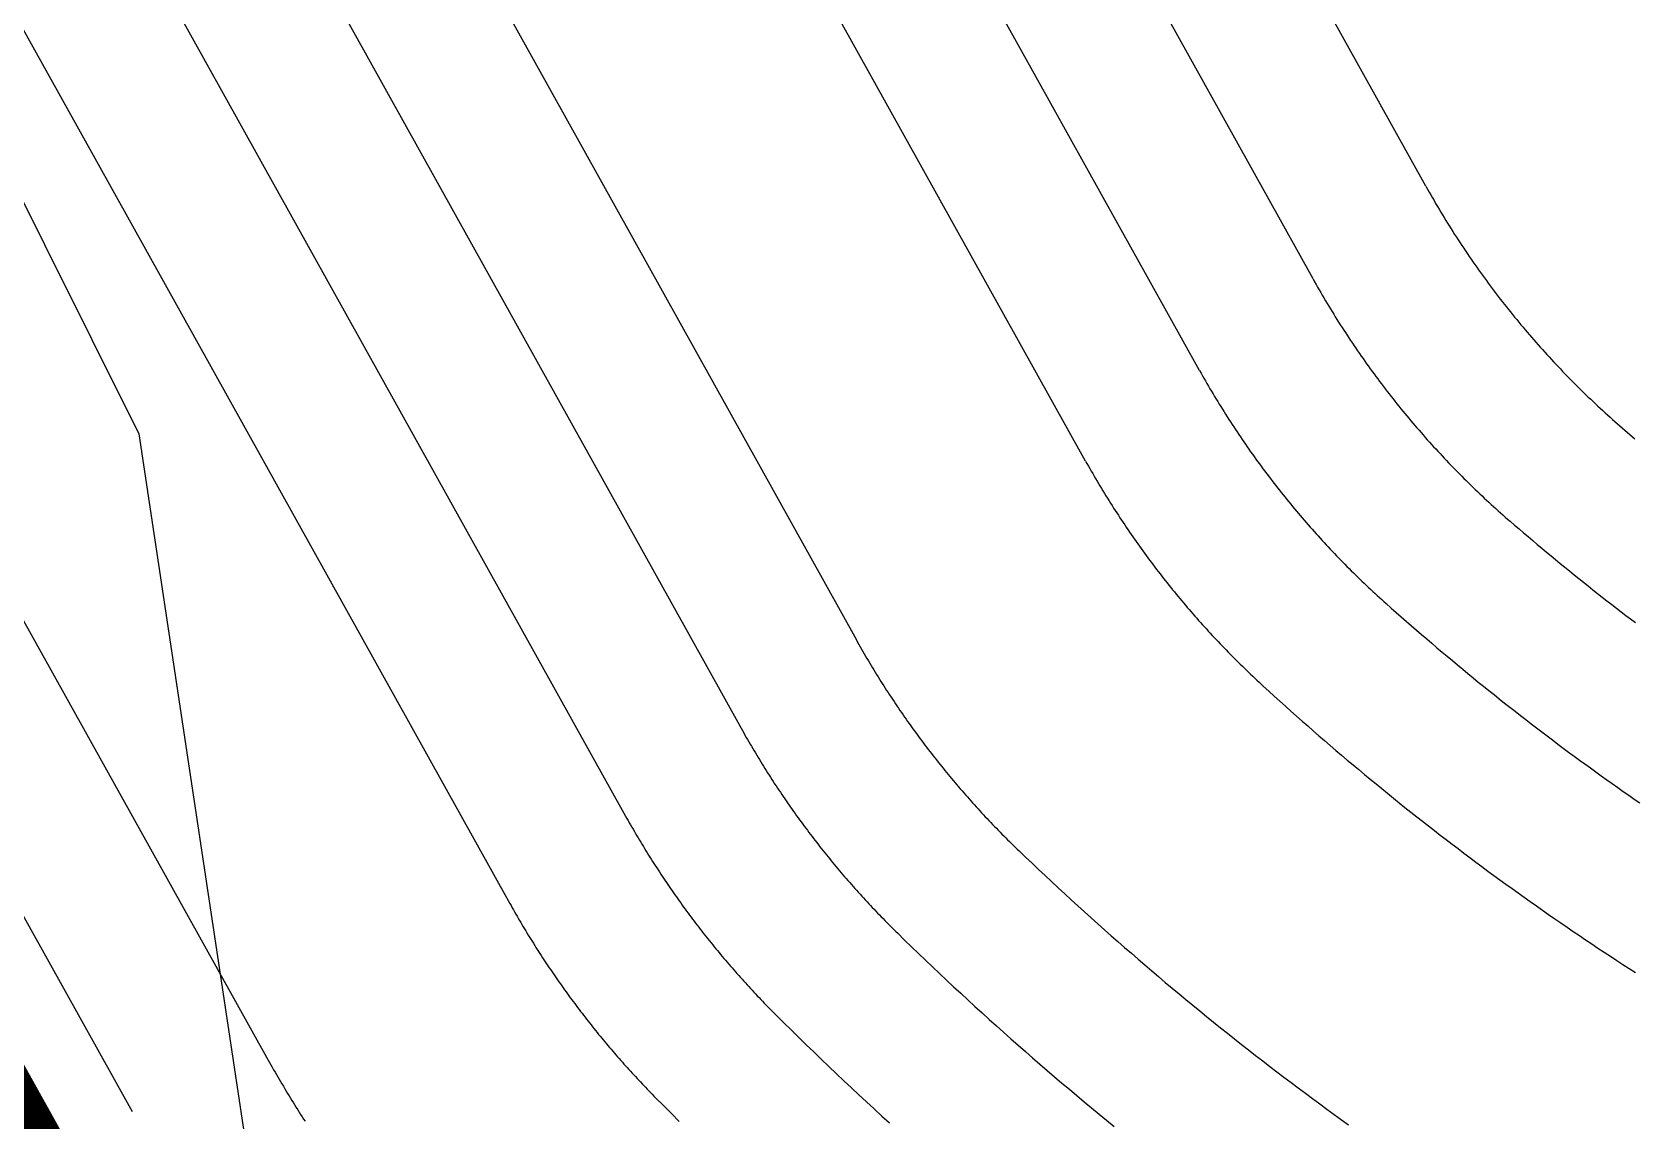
# Model space of a CAD drawing. Header units: inches. Extents: x 2439273 to 2445077, y 7048639 to 7057917.
# Drawn here: x 2442261.59 to 2442306.22, y 7051407.2 to 7051437.52 of the extents above; entities that cross this region are included whole.
import ezdxf

# ---------------------------------------------------------------- set-up
doc = ezdxf.new("R2010")
doc.units = ezdxf.units.IN
doc.header["$LTSCALE"] = 300
doc.header["$MEASUREMENT"] = 0
for name, pattern in [('DASHED', [0.29, 0.25, -0.04]), ('DASHED2', [0.15, 0.1, -0.05]), ('DASHEDX2', [0.165, 0.125, -0.04]), ('PHANTOM', [4.25, 3.5, -0.15, 0.15, -0.15, 0.15, -0.15])]:
    doc.linetypes.add(name, pattern=pattern)
for name, color, linetype in [('BOUNDARY', 24, 'PHANTOM'), ('DRAINAGE_AREA', 250, 'DASHEDX2'), ('EC', 43, 'DASHEDX2'), ('new', 3, 'Continuous'), ('PC', 43, 'DASHEDX2'), ('SILT FENCE', 200, 'Continuous')]:
    doc.layers.add(name, color=color, linetype=linetype)

msp = doc.modelspace()

# ---------------------------------------------------------------- linework, layer by layer
at = {"layer": 'BOUNDARY', "color": 7, "linetype": 'Continuous', "flags": 128}
msp.add_lwpolyline([(2442104.787, 7051307.16), (2442104.787, 7051307.16, -0.164597), (2442284.061, 7051796.067), (2442284.061, 7051796.067)], format="xyb", dxfattribs=at)
at = {"layer": 'DRAINAGE_AREA', "color": 7, "linetype": 'DASHED', "const_width": 12, "flags": 128}
msp.add_lwpolyline([(2442257.678, 7051403.06), (2442257.731, 7051402.966), (2442257.784, 7051402.871), (2442257.837, 7051402.777), (2442257.891, 7051402.683), (2442257.944, 7051402.589), (2442257.999, 7051402.495), (2442258.053, 7051402.402), (2442258.107, 7051402.308), (2442258.162, 7051402.215), (2442258.217, 7051402.121), (2442258.272, 7051402.028), (2442258.328, 7051401.935), (2442258.384, 7051401.843), (2442258.44, 7051401.75), (2442258.496, 7051401.657), (2442258.552, 7051401.565), (2442258.609, 7051401.473), (2442258.666, 7051401.381), (2442258.723, 7051401.289), (2442258.781, 7051401.197), (2442258.839, 7051401.106), (2442258.897, 7051401.014), (2442258.955, 7051400.923), (2442259.013, 7051400.832), (2442259.072, 7051400.741), (2442259.131, 7051400.65), (2442259.19, 7051400.559), (2442259.249, 7051400.469), (2442259.309, 7051400.378), (2442259.369, 7051400.288), (2442259.429, 7051400.198), (2442259.489, 7051400.108), (2442259.55, 7051400.019), (2442259.611, 7051399.929), (2442259.672, 7051399.84), (2442259.733, 7051399.75), (2442259.795, 7051399.661), (2442259.856, 7051399.572), (2442259.918, 7051399.484), (2442259.981, 7051399.395), (2442260.043, 7051399.307), (2442260.106, 7051399.218), (2442260.169, 7051399.13), (2442260.232, 7051399.042), (2442260.295, 7051398.955), (2442260.359, 7051398.867), (2442260.423, 7051398.78), (2442260.487, 7051398.692), (2442260.551, 7051398.605), (2442260.616, 7051398.518), (2442260.68, 7051398.432), (2442260.745, 7051398.345), (2442260.811, 7051398.259), (2442260.876, 7051398.172), (2442260.942, 7051398.086), (2442261.008, 7051398), (2442261.074, 7051397.915), (2442261.14, 7051397.829), (2442261.207, 7051397.744), (2442261.274, 7051397.659), (2442261.341, 7051397.574), (2442261.408, 7051397.489), (2442261.475, 7051397.404), (2442261.543, 7051397.32), (2442261.611, 7051397.235), (2442261.679, 7051397.151), (2442261.748, 7051397.067), (2442261.816, 7051396.984), (2442261.885, 7051396.9), (2442261.954, 7051396.817), (2442262.023, 7051396.733), (2442262.093, 7051396.65), (2442262.163, 7051396.568), (2442262.233, 7051396.485), (2442262.303, 7051396.402), (2442262.373, 7051396.32), (2442262.444, 7051396.238), (2442262.514, 7051396.156), (2442262.585, 7051396.074), (2442262.657, 7051395.993), (2442262.728, 7051395.912), (2442262.8, 7051395.83), (2442262.872, 7051395.749), (2442262.944, 7051395.669), (2442263.016, 7051395.588), (2442263.089, 7051395.508), (2442263.161, 7051395.427), (2442263.234, 7051395.347), (2442263.307, 7051395.268), (2442263.381, 7051395.188), (2442263.454, 7051395.109), (2442263.528, 7051395.029), (2442263.602, 7051394.95), (2442263.676, 7051394.871), (2442263.751, 7051394.793), (2442263.825, 7051394.714), (2442263.9, 7051394.636), (2442263.975, 7051394.558), (2442264.05, 7051394.48), (2442264.126, 7051394.403), (2442264.393, 7051394.129), (2442264.662, 7051393.856), (2442264.931, 7051393.583), (2442265.202, 7051393.312), (2442265.473, 7051393.042), (2442265.745, 7051392.772), (2442266.018, 7051392.504), (2442266.292, 7051392.236), (2442266.566, 7051391.97), (2442266.842, 7051391.704), (2442267.119, 7051391.439), (2442267.396, 7051391.175), (2442267.674, 7051390.912), (2442267.953, 7051390.65), (2442268.233, 7051390.388), (2442268.514, 7051390.128), (2442268.796, 7051389.869), (2442269.078, 7051389.61), (2442269.362, 7051389.353), (2442269.646, 7051389.096), (2442269.931, 7051388.84), (2442270.217, 7051388.586), (2442270.504, 7051388.332), (2442270.791, 7051388.079), (2442271.08, 7051387.827), (2442271.369, 7051387.576), (2442271.659, 7051387.327), (2442271.95, 7051387.078), (2442272.242, 7051386.83), (2442272.535, 7051386.582), (2442272.828, 7051386.336), (2442273.122, 7051386.091), (2442273.417, 7051385.847), (2442273.713, 7051385.604), (2442274.009, 7051385.362), (2442274.307, 7051385.12), (2442274.605, 7051384.88), (2442274.904, 7051384.641), (2442275.204, 7051384.403), (2442275.504, 7051384.165), (2442275.806, 7051383.929), (2442276.108, 7051383.694), (2442276.411, 7051383.46), (2442276.714, 7051383.226), (2442277.019, 7051382.994), (2442277.324, 7051382.763), (2442277.63, 7051382.533), (2442277.937, 7051382.303), (2442278.244, 7051382.075), (2442278.552, 7051381.848), (2442278.861, 7051381.622), (2442279.171, 7051381.396), (2442279.482, 7051381.172), (2442279.793, 7051380.949), (2442280.105, 7051380.727), (2442280.417, 7051380.506), (2442280.731, 7051380.286), (2442281.045, 7051380.067), (2442281.36, 7051379.849), (2442281.675, 7051379.632), (2442281.992, 7051379.416), (2442282.309, 7051379.201), (2442282.626, 7051378.988), (2442282.945, 7051378.775), (2442283.264, 7051378.563), (2442283.584, 7051378.353), (2442283.904, 7051378.143), (2442284.225, 7051377.934), (2442284.547, 7051377.727), (2442284.87, 7051377.521), (2442285.193, 7051377.315), (2442285.517, 7051377.111), (2442285.841, 7051376.908), (2442286.167, 7051376.706), (2442286.493, 7051376.505), (2442286.819, 7051376.305), (2442287.146, 7051376.106), (2442287.474, 7051375.908), (2442287.803, 7051375.711), (2442288.132, 7051375.516), (2442288.462, 7051375.321), (2442288.792, 7051375.128), (2442289.123, 7051374.935), (2442289.455, 7051374.744), (2442289.787, 7051374.554), (2442290.12, 7051374.365), (2442290.454, 7051374.177), (2442290.788, 7051373.99), (2442291.123, 7051373.804), (2442291.459, 7051373.62), (2442291.795, 7051373.436), (2442292.131, 7051373.254), (2442292.469, 7051373.072), (2442292.806, 7051372.892), (2442293.145, 7051372.713), (2442293.484, 7051372.535), (2442293.824, 7051372.358), (2442294.164, 7051372.182), (2442294.505, 7051372.008), (2442294.846, 7051371.834), (2442295.509, 7051371.5), (2442296.174, 7051371.169), (2442296.84, 7051370.841), (2442297.508, 7051370.515), (2442298.177, 7051370.192), (2442298.847, 7051369.872), (2442299.519, 7051369.555), (2442300.192, 7051369.241), (2442300.866, 7051368.929), (2442301.542, 7051368.621), (2442302.219, 7051368.315), (2442302.897, 7051368.012), (2442303.577, 7051367.712), (2442304.257, 7051367.415), (2442304.939, 7051367.121), (2442305.623, 7051366.829), (2442306.307, 7051366.541), (2442306.993, 7051366.255), (2442307.68, 7051365.973), (2442308.368, 7051365.693), (2442309.057, 7051365.416), (2442309.747, 7051365.142), (2442310.439, 7051364.871), (2442311.131, 7051364.603), (2442311.825, 7051364.337), (2442312.52, 7051364.075), (2442313.216, 7051363.816), (2442313.913, 7051363.559), (2442314.611, 7051363.306), (2442315.311, 7051363.055), (2442316.011, 7051362.808), (2442316.712, 7051362.563), (2442317.415, 7051362.321), (2442318.118, 7051362.083), (2442318.822, 7051361.847), (2442319.528, 7051361.614), (2442320.234, 7051361.384), (2442320.941, 7051361.158), (2442321.65, 7051360.934), (2442322.359, 7051360.713), (2442323.069, 7051360.495), (2442323.78, 7051360.28), (2442324.492, 7051360.069), (2442325.205, 7051359.86), (2442325.918, 7051359.654), (2442326.633, 7051359.451), (2442327.348, 7051359.251), (2442328.065, 7051359.055), (2442328.782, 7051358.861), (2442329.499, 7051358.67), (2442330.218, 7051358.483), (2442330.938, 7051358.298), (2442331.658, 7051358.116), (2442332.379, 7051357.938), (2442333.101, 7051357.762), (2442333.823, 7051357.59), (2442334.546, 7051357.42), (2442335.27, 7051357.254), (2442335.995, 7051357.091), (2442336.72, 7051356.931), (2442337.446, 7051356.773), (2442338.173, 7051356.619), (2442338.9, 7051356.468), (2442339.628, 7051356.32), (2442340.356, 7051356.175), (2442341.085, 7051356.034), (2442341.815, 7051355.895), (2442342.545, 7051355.759), (2442343.276, 7051355.627), (2442344.007, 7051355.497), (2442344.739, 7051355.371), (2442345.472, 7051355.247), (2442346.205, 7051355.127), (2442346.938, 7051355.01), (2442347.672, 7051354.896), (2442348.407, 7051354.785), (2442349.142, 7051354.677), (2442349.877, 7051354.572), (2442350.613, 7051354.471), (2442351.349, 7051354.372), (2442352.086, 7051354.277), (2442352.823, 7051354.184), (2442353.56, 7051354.095), (2442354.298, 7051354.009), (2442355.036, 7051353.926), (2442355.774, 7051353.846), (2442356.513, 7051353.77), (2442357.252, 7051353.696), (2442357.992, 7051353.626), (2442358.731, 7051353.558), (2442359.471, 7051353.494), (2442360.212, 7051353.433), (2442360.952, 7051353.375), (2442361.693, 7051353.32), (2442362.434, 7051353.268), (2442363.175, 7051353.219), (2442363.916, 7051353.174), (2442364.658, 7051353.132), (2442365.4, 7051353.092), (2442366.142, 7051353.056), (2442854.119, 7051330.34), (2442854.342, 7051330.332), (2442854.565, 7051330.329), (2442854.787, 7051330.331), (2442855.01, 7051330.338), (2442855.232, 7051330.35), (2442855.454, 7051330.367), (2442855.676, 7051330.389), (2442855.897, 7051330.415), (2442856.117, 7051330.447), (2442856.337, 7051330.484), (2442856.556, 7051330.525), (2442856.774, 7051330.571), (2442856.991, 7051330.623), (2442857.206, 7051330.679), (2442857.42, 7051330.739), (2442857.633, 7051330.805), (2442857.844, 7051330.875), (2442858.054, 7051330.95), (2442858.262, 7051331.03), (2442858.468, 7051331.114), (2442858.673, 7051331.203), (2442858.875, 7051331.296), (2442859.075, 7051331.394), (2442859.273, 7051331.496), (2442859.468, 7051331.602), (2442859.661, 7051331.713), (2442859.852, 7051331.829), (2442860.04, 7051331.948), (2442860.225, 7051332.072), (2442860.408, 7051332.199), (2442860.587, 7051332.331), (2442860.764, 7051332.467), (2442860.937, 7051332.606), (2442861.108, 7051332.75), (2442861.275, 7051332.897), (2442861.439, 7051333.047), (2442861.599, 7051333.202), (2442861.756, 7051333.36), (2442861.91, 7051333.521), (2442862.059, 7051333.686), (2442862.205, 7051333.854), (2442862.348, 7051334.026), (2442862.486, 7051334.2), (2442862.621, 7051334.377), (2442862.751, 7051334.558), (2442862.878, 7051334.741), (2442863, 7051334.927), (2442863.118, 7051335.116), (2442863.232, 7051335.307), (2442863.342, 7051335.501), (2442863.447, 7051335.697), (2442863.548, 7051335.896), (2442863.645, 7051336.097), (2442863.737, 7051336.299), (2442863.824, 7051336.504), (2442863.907, 7051336.711), (2442863.985, 7051336.919), (2442864.059, 7051337.13), (2442864.128, 7051337.341), (2442864.192, 7051337.555), (2442864.251, 7051337.769), (2442864.306, 7051337.985), (2442864.356, 7051338.202), (2442864.401, 7051338.42), (2442864.441, 7051338.639), (2442864.476, 7051338.859), (2442864.506, 7051339.08), (2442864.531, 7051339.301), (2442864.552, 7051339.523), (2442864.567, 7051339.745), (2442864.578, 7051339.968), (2442864.583, 7051340.19), (2442864.584, 7051340.413), (2442864.58, 7051340.636), (2442864.57, 7051340.858), (2442864.556, 7051341.08), (2442864.537, 7051341.302), (2442864.513, 7051341.524), (2442864.484, 7051341.744), (2442864.45, 7051341.964), (2442864.411, 7051342.184), (2442864.367, 7051342.402), (2442864.319, 7051342.619), (2442864.265, 7051342.836), (2442864.207, 7051343.051), (2442864.144, 7051343.264), (2442864.076, 7051343.476), (2442864.004, 7051343.687), (2442863.927, 7051343.896), (2442863.845, 7051344.103), (2442863.759, 7051344.308), (2442863.668, 7051344.512), (2442863.572, 7051344.713), (2442863.472, 7051344.912), (2442863.368, 7051345.109), (2442863.26, 7051345.303), (2442863.147, 7051345.495), (2442863.029, 7051345.684), (2442862.908, 7051345.871), (2442862.783, 7051346.055), (2442807.536, 7051425.151), (2442770.519, 7051598.658), (2442753.197, 7051827.92), (2442761.895, 7052001.576), (2442766.405, 7052063.113), (2442802.071, 7052281.181), (2442802.139, 7052281.632), (2442802.196, 7052282.085), (2442802.241, 7052282.539), (2442802.274, 7052282.994), (2442802.296, 7052283.45), (2442802.306, 7052283.906), (2442802.305, 7052284.363), (2442802.292, 7052284.819), (2442802.268, 7052285.274), (2442802.232, 7052285.729), (2442802.185, 7052286.183), (2442802.126, 7052286.636), (2442802.055, 7052287.086), (2442801.974, 7052287.535), (2442801.881, 7052287.982), (2442801.776, 7052288.426), (2442801.661, 7052288.868), (2442801.534, 7052289.306), (2442801.396, 7052289.741), (2442801.247, 7052290.172), (2442801.088, 7052290.6), (2442800.917, 7052291.023), (2442800.736, 7052291.442), (2442800.544, 7052291.856), (2442800.342, 7052292.265), (2442800.13, 7052292.669), (2442799.907, 7052293.067), (2442799.674, 7052293.46), (2442799.432, 7052293.846), (2442799.179, 7052294.226), (2442798.918, 7052294.6), (2442798.646, 7052294.967), (2442798.366, 7052295.327), (2442798.077, 7052295.68), (2442797.778, 7052296.025), (2442797.471, 7052296.363), (2442797.156, 7052296.692), (2442796.832, 7052297.014), (2442796.501, 7052297.327), (2442796.161, 7052297.632), (2442795.814, 7052297.928), (2442795.459, 7052298.216), (2442795.098, 7052298.494), (2442794.729, 7052298.763), (2442794.354, 7052299.022), (2442793.972, 7052299.272), (2442793.584, 7052299.512), (2442793.19, 7052299.742), (2442792.79, 7052299.962), (2442792.385, 7052300.172), (2442791.975, 7052300.372), (2442791.559, 7052300.561), (2442791.139, 7052300.74), (2442790.715, 7052300.907), (2442790.287, 7052301.064), (2442789.854, 7052301.21), (2442789.419, 7052301.346), (2442788.979, 7052301.47), (2442788.537, 7052301.582), (2442788.092, 7052301.684), (2442787.645, 7052301.774), (2442787.196, 7052301.853), (2442786.744, 7052301.921), (2442786.292, 7052301.977), (2442785.837, 7052302.021), (2442785.382, 7052302.054), (2442784.927, 7052302.076), (2442784.47, 7052302.086), (2442784.014, 7052302.084), (2442783.558, 7052302.071), (2442783.102, 7052302.046), (2442782.648, 7052302.01), (2442782.194, 7052301.962), (2442781.741, 7052301.903), (2442781.291, 7052301.832), (2442780.842, 7052301.75), (2442780.395, 7052301.656), (2442779.951, 7052301.551), (2442779.51, 7052301.435), (2442779.071, 7052301.308), (2442778.637, 7052301.17), (2442778.205, 7052301.021), (2442777.778, 7052300.861), (2442777.355, 7052300.69), (2442776.936, 7052300.508), (2442776.522, 7052300.316), (2442776.114, 7052300.114), (2442775.71, 7052299.901), (2442775.312, 7052299.678), (2442774.92, 7052299.445), (2442774.533, 7052299.202), (2442774.153, 7052298.949), (2442773.78, 7052298.687), (2442773.413, 7052298.415), (2442773.053, 7052298.135), (2442772.701, 7052297.845), (2442772.356, 7052297.546), (2442772.019, 7052297.239), (2442771.689, 7052296.923), (2442771.368, 7052296.599), (2442665.794, 7052187.426), (2442317.339, 7051768.833), (2442315.906, 7051767.045), (2442314.478, 7051765.253), (2442313.055, 7051763.457), (2442311.638, 7051761.657), (2442310.227, 7051759.852), (2442308.82, 7051758.044), (2442307.419, 7051756.231), (2442306.024, 7051754.414), (2442304.634, 7051752.593), (2442303.249, 7051750.767), (2442301.87, 7051748.938), (2442300.496, 7051747.104), (2442299.128, 7051745.267), (2442297.765, 7051743.425), (2442296.407, 7051741.579), (2442295.055, 7051739.729), (2442293.709, 7051737.875), (2442292.368, 7051736.018), (2442291.033, 7051734.156), (2442289.703, 7051732.29), (2442288.379, 7051730.42), (2442287.06, 7051728.547), (2442285.747, 7051726.669), (2442284.44, 7051724.788), (2442283.138, 7051722.902), (2442281.842, 7051721.013), (2442280.551, 7051719.12), (2442279.267, 7051717.223), (2442277.987, 7051715.322), (2442276.714, 7051713.418), (2442275.446, 7051711.51), (2442274.183, 7051709.597), (2442272.927, 7051707.682), (2442271.676, 7051705.762), (2442270.431, 7051703.839), (2442269.192, 7051701.912), (2442267.958, 7051699.981), (2442266.73, 7051698.047), (2442265.508, 7051696.109), (2442264.292, 7051694.167), (2442263.081, 7051692.222), (2442261.876, 7051690.273), (2442260.678, 7051688.321), (2442259.484, 7051686.365), (2442258.297, 7051684.405), (2442257.116, 7051682.442), (2442255.94, 7051680.476), (2442254.77, 7051678.506), (2442253.607, 7051676.532), (2442252.449, 7051674.555), (2442251.296, 7051672.575), (2442250.15, 7051670.591), (2442249.01, 7051668.604), (2442247.876, 7051666.613), (2442246.747, 7051664.619), (2442245.625, 7051662.622), (2442244.508, 7051660.621), (2442243.398, 7051658.617), (2442242.293, 7051656.61), (2442241.195, 7051654.599), (2442240.102, 7051652.586), (2442239.015, 7051650.568), (2442237.935, 7051648.548), (2442236.86, 7051646.525), (2442235.792, 7051644.498), (2442234.729, 7051642.468), (2442233.673, 7051640.435), (2442232.622, 7051638.399), (2442231.578, 7051636.36), (2442230.54, 7051634.317), (2442229.508, 7051632.272), (2442228.482, 7051630.223), (2442227.462, 7051628.172), (2442226.448, 7051626.117), (2442225.44, 7051624.059), (2442224.438, 7051621.999), (2442223.443, 7051619.935), (2442222.454, 7051617.869), (2442221.471, 7051615.799), (2442220.494, 7051613.727), (2442219.523, 7051611.652), (2442218.558, 7051609.573), (2442217.6, 7051607.492), (2442216.648, 7051605.408), (2442215.702, 7051603.322), (2442214.762, 7051601.232), (2442213.828, 7051599.14), (2442212.901, 7051597.045), (2442211.98, 7051594.947), (2442211.065, 7051592.846), (2442210.156, 7051590.743), (2442209.254, 7051588.637), (2442208.358, 7051586.529), (2442207.468, 7051584.417), (2442206.585, 7051582.303), (2442205.708, 7051580.187), (2442204.837, 7051578.067), (2442203.972, 7051575.946), (2442203.114, 7051573.821), (2442202.262, 7051571.695), (2442202.104, 7051571.296), (2442201.947, 7051570.898), (2442201.791, 7051570.499), (2442201.635, 7051570.1), (2442201.481, 7051569.7), (2442201.328, 7051569.3), (2442201.175, 7051568.9), (2442201.024, 7051568.499), (2442200.874, 7051568.098), (2442200.724, 7051567.697), (2442200.576, 7051567.295), (2442200.428, 7051566.893), (2442200.282, 7051566.49), (2442200.136, 7051566.088), (2442199.992, 7051565.684), (2442199.848, 7051565.281), (2442199.705, 7051564.877), (2442199.564, 7051564.473), (2442199.423, 7051564.068), (2442199.284, 7051563.663), (2442199.145, 7051563.258), (2442199.007, 7051562.852), (2442198.871, 7051562.446), (2442198.735, 7051562.04), (2442198.6, 7051561.633), (2442198.467, 7051561.226), (2442198.334, 7051560.819), (2442198.202, 7051560.411), (2442198.072, 7051560.003), (2442197.942, 7051559.595), (2442197.813, 7051559.187), (2442197.685, 7051558.778), (2442197.559, 7051558.369), (2442197.433, 7051557.959), (2442197.308, 7051557.549), (2442197.184, 7051557.139), (2442197.062, 7051556.729), (2442196.94, 7051556.318), (2442196.819, 7051555.907), (2442196.699, 7051555.496), (2442196.581, 7051555.084), (2442196.463, 7051554.673), (2442196.346, 7051554.26), (2442196.23, 7051553.848), (2442196.116, 7051553.435), (2442196.002, 7051553.022), (2442195.889, 7051552.609), (2442195.777, 7051552.196), (2442195.667, 7051551.782), (2442195.557, 7051551.368), (2442195.448, 7051550.953), (2442195.341, 7051550.539), (2442195.234, 7051550.124), (2442195.128, 7051549.709), (2442195.024, 7051549.293), (2442194.92, 7051548.878), (2442194.817, 7051548.462), (2442194.716, 7051548.046), (2442194.615, 7051547.63), (2442194.516, 7051547.213), (2442194.417, 7051546.796), (2442194.319, 7051546.379), (2442194.223, 7051545.962), (2442194.127, 7051545.544), (2442194.033, 7051545.126), (2442193.939, 7051544.708), (2442193.847, 7051544.29), (2442193.755, 7051543.872), (2442193.665, 7051543.453), (2442193.575, 7051543.034), (2442193.487, 7051542.615), (2442193.4, 7051542.195), (2442193.313, 7051541.776), (2442193.228, 7051541.356), (2442193.144, 7051540.936), (2442193.06, 7051540.516), (2442192.978, 7051540.096), (2442192.897, 7051539.675), (2442192.816, 7051539.254), (2442192.737, 7051538.833), (2442192.659, 7051538.412), (2442192.582, 7051537.991), (2442192.506, 7051537.569), (2442192.431, 7051537.148), (2442192.357, 7051536.726), (2442192.284, 7051536.304), (2442192.212, 7051535.881), (2442192.141, 7051535.459), (2442192.071, 7051535.036), (2442192.002, 7051534.614), (2442191.934, 7051534.191), (2442191.867, 7051533.768), (2442191.801, 7051533.344), (2442191.736, 7051532.921), (2442191.672, 7051532.497), (2442191.61, 7051532.074), (2442191.548, 7051531.65), (2442191.487, 7051531.226), (2442191.428, 7051530.802), (2442191.369, 7051530.377), (2442191.352, 7051530.25), (2442191.336, 7051530.122), (2442191.32, 7051529.994), (2442191.306, 7051529.866), (2442191.292, 7051529.738), (2442191.279, 7051529.61), (2442191.267, 7051529.481), (2442191.255, 7051529.353), (2442191.245, 7051529.225), (2442191.235, 7051529.096), (2442191.226, 7051528.968), (2442191.218, 7051528.839), (2442191.211, 7051528.71), (2442191.205, 7051528.582), (2442191.2, 7051528.453), (2442191.195, 7051528.324), (2442191.191, 7051528.195), (2442191.188, 7051528.067), (2442191.186, 7051527.938), (2442191.184, 7051527.809), (2442191.184, 7051527.68), (2442191.184, 7051527.551), (2442191.185, 7051527.422), (2442191.187, 7051527.294), (2442191.19, 7051527.165), (2442191.194, 7051527.036), (2442191.198, 7051526.907), (2442191.204, 7051526.779), (2442191.21, 7051526.65), (2442191.217, 7051526.521), (2442191.224, 7051526.393), (2442191.233, 7051526.264), (2442191.242, 7051526.136), (2442191.253, 7051526.007), (2442191.264, 7051525.879), (2442191.276, 7051525.75), (2442191.288, 7051525.622), (2442191.302, 7051525.494), (2442191.316, 7051525.366), (2442191.332, 7051525.238), (2442191.348, 7051525.11), (2442191.364, 7051524.983), (2442191.382, 7051524.855), (2442191.401, 7051524.727), (2442191.42, 7051524.6), (2442191.44, 7051524.473), (2442191.461, 7051524.346), (2442191.483, 7051524.219), (2442191.505, 7051524.092), (2442191.529, 7051523.965), (2442191.553, 7051523.839), (2442191.578, 7051523.712), (2442191.604, 7051523.586), (2442191.631, 7051523.46), (2442191.658, 7051523.334), (2442191.686, 7051523.208), (2442191.716, 7051523.083), (2442191.746, 7051522.958), (2442191.776, 7051522.833), (2442191.808, 7051522.708), (2442191.84, 7051522.583), (2442191.873, 7051522.458), (2442191.907, 7051522.334), (2442191.942, 7051522.21), (2442191.977, 7051522.086), (2442192.014, 7051521.963), (2442192.051, 7051521.839), (2442192.089, 7051521.716), (2442192.127, 7051521.593), (2442192.167, 7051521.471), (2442192.207, 7051521.348), (2442192.248, 7051521.226), (2442192.29, 7051521.104), (2442192.333, 7051520.983), (2442192.376, 7051520.861), (2442192.42, 7051520.74), (2442192.465, 7051520.62), (2442192.511, 7051520.499), (2442192.558, 7051520.379), (2442192.605, 7051520.259), (2442192.653, 7051520.14), (2442192.702, 7051520.02), (2442192.752, 7051519.902), (2442192.802, 7051519.783), (2442192.853, 7051519.665), (2442192.905, 7051519.547), (2442192.958, 7051519.429), (2442193.011, 7051519.312), (2442193.065, 7051519.195), (2442193.12, 7051519.079), (2442193.176, 7051518.962), (2442193.232, 7051518.847), (2442193.29, 7051518.731), (2442193.347, 7051518.616), (2442193.406, 7051518.501), (2442193.466, 7051518.387), (2442193.526, 7051518.273), (2442193.587, 7051518.159), (2442193.648, 7051518.046), (2442193.71, 7051517.934), (2442257.678, 7051403.06)], close=True, dxfattribs=at)
at = {"layer": 'EC', "color": 43, "linetype": 'DASHEDX2', "flags": 128}
msp.add_lwpolyline([(2442071.609, 7051677.755), (2442096.25, 7051642.842), (2442114.492, 7051559.532), (2442250.695, 7051614.692), (2442285.356, 7051624.752), (2442296.258, 7051585.061), (2442293.545, 7051561.579), (2442272.577, 7051529.647), (2442222.639, 7051461.48), (2442252.192, 7051451.117), (2442264.56, 7051426.34), (2442271.656, 7051379.202), (2442206.413, 7051336.377), (2442211.124, 7051326.102), (2442226.626, 7051299.078)], dxfattribs=at)
at = {"layer": 'new', "color": 3, "linetype": 'PHANTOM', "flags": 128}
msp.add_lwpolyline([(2442104.787, 7051307.16), (2442104.787, 7051307.16, -0.164597), (2442284.061, 7051796.067), (2442284.061, 7051796.067)], format="xyb", dxfattribs=at)
at = {"layer": 'PC', "color": 24, "linetype": 'Continuous', "flags": 128}
for points in [[(2442300.397, 7051433.229), (2442248.559, 7051526.32)], [(2442297.255, 7051430.651), (2442244.252, 7051525.832)], [(2442294.096, 7051428.102), (2442239.965, 7051525.309)], [(2442290.922, 7051425.579), (2442235.695, 7051524.756)], [(2442227.199, 7051523.569), (2442284.539, 7051420.598)], [(2442222.972, 7051522.939), (2442281.331, 7051418.137)], [(2442218.758, 7051522.285), (2442278.115, 7051415.691)], [(2442214.556, 7051521.609), (2442274.889, 7051413.261)], [(2442206.186, 7051520.195), (2442268.162, 7051408.898)], [(2442264.386, 7051407.457), (2442202.018, 7051519.459)], [(2442300.397, 7051433.229), (2442300.442, 7051433.149), (2442300.487, 7051433.069), (2442300.532, 7051432.989), (2442300.578, 7051432.91), (2442300.624, 7051432.83), (2442300.67, 7051432.751), (2442300.717, 7051432.672), (2442300.764, 7051432.593), (2442300.811, 7051432.514), (2442300.858, 7051432.436), (2442300.906, 7051432.357), (2442300.954, 7051432.279), (2442301.002, 7051432.201), (2442301.051, 7051432.123), (2442301.1, 7051432.045), (2442301.149, 7051431.968), (2442301.198, 7051431.89), (2442301.248, 7051431.813), (2442301.298, 7051431.736), (2442301.348, 7051431.659), (2442301.399, 7051431.583), (2442301.45, 7051431.506), (2442301.501, 7051431.43), (2442301.552, 7051431.354), (2442301.604, 7051431.278), (2442301.656, 7051431.203), (2442301.708, 7051431.127), (2442301.761, 7051431.052), (2442301.813, 7051430.977), (2442301.866, 7051430.902), (2442301.92, 7051430.827), (2442301.973, 7051430.753), (2442302.027, 7051430.678), (2442302.081, 7051430.604), (2442302.136, 7051430.53), (2442302.191, 7051430.456), (2442302.246, 7051430.383), (2442302.301, 7051430.31), (2442302.356, 7051430.237), (2442302.412, 7051430.164), (2442302.468, 7051430.091), (2442302.524, 7051430.018), (2442302.581, 7051429.946), (2442302.638, 7051429.874), (2442302.695, 7051429.802), (2442302.752, 7051429.731), (2442302.81, 7051429.659), (2442302.868, 7051429.588), (2442302.926, 7051429.517), (2442302.984, 7051429.446), (2442303.043, 7051429.376), (2442303.102, 7051429.305), (2442303.161, 7051429.235), (2442303.221, 7051429.165), (2442303.28, 7051429.095), (2442303.34, 7051429.026), (2442303.401, 7051428.957), (2442303.461, 7051428.887), (2442303.522, 7051428.819), (2442303.583, 7051428.75), (2442303.644, 7051428.682), (2442303.706, 7051428.613), (2442303.767, 7051428.546), (2442303.829, 7051428.478), (2442303.891, 7051428.41), (2442303.954, 7051428.343), (2442304.017, 7051428.276), (2442304.08, 7051428.209), (2442304.143, 7051428.143), (2442304.206, 7051428.076), (2442304.27, 7051428.01), (2442304.334, 7051427.944), (2442304.398, 7051427.879), (2442304.463, 7051427.813), (2442304.527, 7051427.748), (2442304.592, 7051427.683), (2442304.657, 7051427.619), (2442304.723, 7051427.554), (2442304.788, 7051427.49), (2442304.854, 7051427.426), (2442304.92, 7051427.362), (2442304.987, 7051427.299), (2442305.053, 7051427.236), (2442305.12, 7051427.173), (2442305.187, 7051427.11), (2442305.254, 7051427.048), (2442305.322, 7051426.985), (2442305.389, 7051426.923), (2442305.457, 7051426.862), (2442305.525, 7051426.8), (2442305.594, 7051426.739), (2442305.662, 7051426.678), (2442305.731, 7051426.617), (2442305.8, 7051426.557), (2442305.869, 7051426.496), (2442305.939, 7051426.436), (2442306.009, 7051426.377), (2442306.079, 7051426.317), (2442306.149, 7051426.258), (2442306.219, 7051426.199)], [(2442297.255, 7051430.651), (2442297.297, 7051430.574), (2442297.34, 7051430.498), (2442297.383, 7051430.422), (2442297.427, 7051430.346), (2442297.47, 7051430.271), (2442297.514, 7051430.195), (2442297.559, 7051430.12), (2442297.603, 7051430.045), (2442297.648, 7051429.97), (2442297.693, 7051429.895), (2442297.738, 7051429.82), (2442297.784, 7051429.745), (2442297.83, 7051429.671), (2442297.876, 7051429.597), (2442297.922, 7051429.523), (2442297.968, 7051429.449), (2442298.015, 7051429.375), (2442298.062, 7051429.301), (2442298.11, 7051429.228), (2442298.157, 7051429.155), (2442298.205, 7051429.082), (2442298.253, 7051429.009), (2442298.302, 7051428.936), (2442298.35, 7051428.863), (2442298.399, 7051428.791), (2442298.448, 7051428.719), (2442298.498, 7051428.647), (2442298.547, 7051428.575), (2442298.597, 7051428.503), (2442298.647, 7051428.431), (2442298.698, 7051428.36), (2442298.748, 7051428.289), (2442298.799, 7051428.218), (2442298.85, 7051428.147), (2442298.902, 7051428.076), (2442298.953, 7051428.006), (2442299.005, 7051427.936), (2442299.057, 7051427.865), (2442299.11, 7051427.795), (2442299.162, 7051427.726), (2442299.215, 7051427.656), (2442299.268, 7051427.587), (2442299.322, 7051427.518), (2442299.375, 7051427.448), (2442299.429, 7051427.38), (2442299.483, 7051427.311), (2442299.537, 7051427.243), (2442299.592, 7051427.174), (2442299.647, 7051427.106), (2442299.702, 7051427.038), (2442299.757, 7051426.971), (2442299.813, 7051426.903), (2442299.868, 7051426.836), (2442299.924, 7051426.769), (2442299.98, 7051426.702), (2442300.037, 7051426.635), (2442300.094, 7051426.569), (2442300.15, 7051426.502), (2442300.208, 7051426.436), (2442300.265, 7051426.37), (2442300.322, 7051426.305), (2442300.38, 7051426.239), (2442300.438, 7051426.174), (2442300.497, 7051426.109), (2442300.555, 7051426.044), (2442300.614, 7051425.979), (2442300.673, 7051425.915), (2442300.732, 7051425.85), (2442300.791, 7051425.786), (2442300.851, 7051425.722), (2442300.911, 7051425.659), (2442300.971, 7051425.595), (2442301.031, 7051425.532), (2442301.092, 7051425.469), (2442301.152, 7051425.406), (2442301.213, 7051425.343), (2442301.274, 7051425.281), (2442301.336, 7051425.219), (2442301.397, 7051425.157), (2442301.459, 7051425.095), (2442301.521, 7051425.034), (2442301.584, 7051424.972), (2442301.646, 7051424.911), (2442301.709, 7051424.85), (2442301.772, 7051424.79), (2442301.835, 7051424.729), (2442301.898, 7051424.669), (2442301.962, 7051424.609), (2442302.025, 7051424.549), (2442302.089, 7051424.49), (2442302.153, 7051424.43), (2442302.218, 7051424.371), (2442302.282, 7051424.312), (2442302.347, 7051424.254), (2442302.412, 7051424.195), (2442302.477, 7051424.137), (2442302.542, 7051424.079), (2442302.608, 7051424.021), (2442302.674, 7051423.964), (2442302.74, 7051423.907)], [(2442294.096, 7051428.102), (2442294.136, 7051428.029), (2442294.177, 7051427.956), (2442294.219, 7051427.883), (2442294.26, 7051427.811), (2442294.302, 7051427.738), (2442294.344, 7051427.666), (2442294.386, 7051427.594), (2442294.428, 7051427.522), (2442294.471, 7051427.45), (2442294.514, 7051427.379), (2442294.557, 7051427.307), (2442294.601, 7051427.236), (2442294.644, 7051427.165), (2442294.688, 7051427.094), (2442294.732, 7051427.023), (2442294.777, 7051426.952), (2442294.821, 7051426.881), (2442294.866, 7051426.811), (2442294.911, 7051426.74), (2442294.957, 7051426.67), (2442295.002, 7051426.6), (2442295.048, 7051426.53), (2442295.094, 7051426.461), (2442295.14, 7051426.391), (2442295.187, 7051426.322), (2442295.233, 7051426.252), (2442295.28, 7051426.183), (2442295.327, 7051426.114), (2442295.375, 7051426.045), (2442295.422, 7051425.977), (2442295.47, 7051425.908), (2442295.518, 7051425.84), (2442295.567, 7051425.772), (2442295.615, 7051425.704), (2442295.664, 7051425.636), (2442295.713, 7051425.568), (2442295.762, 7051425.501), (2442295.812, 7051425.434), (2442295.861, 7051425.366), (2442295.911, 7051425.299), (2442295.961, 7051425.233), (2442296.012, 7051425.166), (2442296.062, 7051425.099), (2442296.113, 7051425.033), (2442296.164, 7051424.967), (2442296.215, 7051424.901), (2442296.267, 7051424.835), (2442296.318, 7051424.77), (2442296.37, 7051424.704), (2442296.422, 7051424.639), (2442296.475, 7051424.574), (2442296.527, 7051424.509), (2442296.58, 7051424.444), (2442296.633, 7051424.379), (2442296.686, 7051424.315), (2442296.74, 7051424.251), (2442296.793, 7051424.187), (2442296.847, 7051424.123), (2442296.901, 7051424.059), (2442296.955, 7051423.996), (2442297.01, 7051423.932), (2442297.064, 7051423.869), (2442297.119, 7051423.806), (2442297.174, 7051423.743), (2442297.23, 7051423.681), (2442297.285, 7051423.618), (2442297.341, 7051423.556), (2442297.397, 7051423.494), (2442297.453, 7051423.432), (2442297.509, 7051423.37), (2442297.566, 7051423.309), (2442297.623, 7051423.248), (2442297.68, 7051423.187), (2442297.737, 7051423.126), (2442297.794, 7051423.065), (2442297.852, 7051423.004), (2442297.91, 7051422.944), (2442297.967, 7051422.884), (2442298.026, 7051422.824), (2442298.084, 7051422.764), (2442298.143, 7051422.705), (2442298.201, 7051422.645), (2442298.26, 7051422.586), (2442298.32, 7051422.527), (2442298.379, 7051422.468), (2442298.438, 7051422.41), (2442298.498, 7051422.351), (2442298.558, 7051422.293), (2442298.618, 7051422.235), (2442298.679, 7051422.178), (2442298.739, 7051422.12), (2442298.8, 7051422.063), (2442298.861, 7051422.005), (2442298.922, 7051421.948), (2442298.983, 7051421.892), (2442299.045, 7051421.835), (2442299.106, 7051421.779), (2442299.168, 7051421.723), (2442299.23, 7051421.667), (2442299.293, 7051421.611)], [(2442290.922, 7051425.579), (2442290.961, 7051425.509), (2442291.001, 7051425.439), (2442291.04, 7051425.369), (2442291.08, 7051425.299), (2442291.12, 7051425.23), (2442291.16, 7051425.161), (2442291.201, 7051425.091), (2442291.241, 7051425.022), (2442291.282, 7051424.953), (2442291.323, 7051424.885), (2442291.365, 7051424.816), (2442291.406, 7051424.747), (2442291.448, 7051424.679), (2442291.49, 7051424.611), (2442291.532, 7051424.543), (2442291.575, 7051424.475), (2442291.617, 7051424.407), (2442291.66, 7051424.339), (2442291.703, 7051424.271), (2442291.747, 7051424.204), (2442291.79, 7051424.137), (2442291.834, 7051424.069), (2442291.878, 7051424.002), (2442291.922, 7051423.935), (2442291.966, 7051423.869), (2442292.011, 7051423.802), (2442292.056, 7051423.736), (2442292.101, 7051423.669), (2442292.146, 7051423.603), (2442292.191, 7051423.537), (2442292.237, 7051423.471), (2442292.283, 7051423.405), (2442292.329, 7051423.34), (2442292.375, 7051423.274), (2442292.422, 7051423.209), (2442292.468, 7051423.144), (2442292.515, 7051423.079), (2442292.562, 7051423.014), (2442292.61, 7051422.949), (2442292.657, 7051422.885), (2442292.705, 7051422.82), (2442292.753, 7051422.756), (2442292.801, 7051422.692), (2442292.85, 7051422.628), (2442292.898, 7051422.564), (2442292.947, 7051422.501), (2442292.996, 7051422.437), (2442293.045, 7051422.374), (2442293.094, 7051422.311), (2442293.144, 7051422.248), (2442293.194, 7051422.185), (2442293.244, 7051422.122), (2442293.294, 7051422.06), (2442293.344, 7051421.997), (2442293.395, 7051421.935), (2442293.446, 7051421.873), (2442293.497, 7051421.811), (2442293.548, 7051421.75), (2442293.599, 7051421.688), (2442293.651, 7051421.627), (2442293.703, 7051421.565), (2442293.755, 7051421.504), (2442293.807, 7051421.444), (2442293.859, 7051421.383), (2442293.912, 7051421.322), (2442293.964, 7051421.262), (2442294.017, 7051421.202), (2442294.07, 7051421.142), (2442294.124, 7051421.082), (2442294.177, 7051421.022), (2442294.231, 7051420.963), (2442294.285, 7051420.903), (2442294.339, 7051420.844), (2442294.393, 7051420.785), (2442294.448, 7051420.726), (2442294.502, 7051420.668), (2442294.557, 7051420.609), (2442294.612, 7051420.551), (2442294.667, 7051420.493), (2442294.723, 7051420.435), (2442294.778, 7051420.377), (2442294.834, 7051420.32), (2442294.89, 7051420.262), (2442294.946, 7051420.205), (2442295.003, 7051420.148), (2442295.059, 7051420.091), (2442295.116, 7051420.034), (2442295.173, 7051419.978), (2442295.23, 7051419.921), (2442295.287, 7051419.865), (2442295.344, 7051419.809), (2442295.402, 7051419.754), (2442295.46, 7051419.698), (2442295.518, 7051419.643), (2442295.576, 7051419.587), (2442295.634, 7051419.532), (2442295.693, 7051419.478), (2442295.751, 7051419.423), (2442295.81, 7051419.368), (2442295.869, 7051419.314)], [(2442302.74, 7051423.907), (2442302.866, 7051423.798), (2442302.992, 7051423.69), (2442303.118, 7051423.581), (2442303.245, 7051423.474), (2442303.372, 7051423.366), (2442303.5, 7051423.259), (2442303.627, 7051423.152), (2442303.755, 7051423.046), (2442303.883, 7051422.94), (2442304.011, 7051422.834), (2442304.14, 7051422.728), (2442304.269, 7051422.623), (2442304.398, 7051422.518), (2442304.527, 7051422.413), (2442304.657, 7051422.309), (2442304.787, 7051422.205), (2442304.917, 7051422.101), (2442305.047, 7051421.998), (2442305.178, 7051421.895), (2442305.309, 7051421.792), (2442305.44, 7051421.69), (2442305.571, 7051421.588), (2442305.703, 7051421.486), (2442305.835, 7051421.384), (2442305.967, 7051421.283), (2442306.099, 7051421.182), (2442306.232, 7051421.082)], [(2442299.293, 7051421.611), (2442299.432, 7051421.487), (2442299.573, 7051421.362), (2442299.713, 7051421.239), (2442299.854, 7051421.115), (2442299.995, 7051420.992), (2442300.136, 7051420.87), (2442300.278, 7051420.747), (2442300.42, 7051420.626), (2442300.563, 7051420.504), (2442300.705, 7051420.383), (2442300.849, 7051420.262), (2442300.992, 7051420.142), (2442301.136, 7051420.022), (2442301.279, 7051419.902), (2442301.424, 7051419.783), (2442301.568, 7051419.664), (2442301.713, 7051419.545), (2442301.858, 7051419.427), (2442302.004, 7051419.309), (2442302.15, 7051419.192), (2442302.296, 7051419.075), (2442302.442, 7051418.958), (2442302.589, 7051418.842), (2442302.736, 7051418.726), (2442302.884, 7051418.611), (2442303.031, 7051418.495), (2442303.179, 7051418.381), (2442303.327, 7051418.266), (2442303.476, 7051418.152), (2442303.625, 7051418.039), (2442303.774, 7051417.926), (2442303.923, 7051417.813), (2442304.073, 7051417.7), (2442304.223, 7051417.588), (2442304.373, 7051417.477), (2442304.524, 7051417.366), (2442304.675, 7051417.255), (2442304.826, 7051417.144), (2442304.977, 7051417.034), (2442305.129, 7051416.924), (2442305.281, 7051416.815), (2442305.433, 7051416.706), (2442305.586, 7051416.598), (2442305.739, 7051416.49), (2442305.892, 7051416.382), (2442306.045, 7051416.275), (2442306.199, 7051416.168), (2442306.353, 7051416.061)], [(2442284.539, 7051420.598), (2442284.575, 7051420.533), (2442284.612, 7051420.468), (2442284.648, 7051420.404), (2442284.685, 7051420.339), (2442284.722, 7051420.274), (2442284.76, 7051420.21), (2442284.797, 7051420.146), (2442284.835, 7051420.081), (2442284.873, 7051420.017), (2442284.911, 7051419.953), (2442284.949, 7051419.889), (2442284.987, 7051419.825), (2442285.026, 7051419.762), (2442285.065, 7051419.698), (2442285.104, 7051419.635), (2442285.143, 7051419.571), (2442285.183, 7051419.508), (2442285.222, 7051419.445), (2442285.262, 7051419.382), (2442285.302, 7051419.319), (2442285.342, 7051419.256), (2442285.382, 7051419.194), (2442285.423, 7051419.131), (2442285.464, 7051419.069), (2442285.504, 7051419.007), (2442285.545, 7051418.945), (2442285.587, 7051418.883), (2442285.628, 7051418.821), (2442285.67, 7051418.759), (2442285.712, 7051418.697), (2442285.754, 7051418.636), (2442285.796, 7051418.574), (2442285.838, 7051418.513), (2442285.881, 7051418.452), (2442285.923, 7051418.391), (2442285.966, 7051418.33), (2442286.009, 7051418.269), (2442286.053, 7051418.209), (2442286.096, 7051418.148), (2442286.14, 7051418.088), (2442286.184, 7051418.027), (2442286.228, 7051417.967), (2442286.272, 7051417.907), (2442286.316, 7051417.848), (2442286.361, 7051417.788), (2442286.405, 7051417.728), (2442286.45, 7051417.669), (2442286.495, 7051417.609), (2442286.54, 7051417.55), (2442286.586, 7051417.491), (2442286.631, 7051417.432), (2442286.677, 7051417.374), (2442286.723, 7051417.315), (2442286.769, 7051417.256), (2442286.816, 7051417.198), (2442286.862, 7051417.14), (2442286.909, 7051417.082), (2442286.955, 7051417.024), (2442287.002, 7051416.966), (2442287.05, 7051416.908), (2442287.097, 7051416.851), (2442287.144, 7051416.793), (2442287.192, 7051416.736), (2442287.24, 7051416.679), (2442287.288, 7051416.622), (2442287.336, 7051416.565), (2442287.384, 7051416.509), (2442287.433, 7051416.452), (2442287.482, 7051416.396), (2442287.53, 7051416.339), (2442287.579, 7051416.283), (2442287.629, 7051416.227), (2442287.678, 7051416.172), (2442287.727, 7051416.116), (2442287.777, 7051416.06), (2442287.827, 7051416.005), (2442287.877, 7051415.95), (2442287.927, 7051415.895), (2442287.978, 7051415.84), (2442288.028, 7051415.785), (2442288.079, 7051415.731), (2442288.129, 7051415.676), (2442288.18, 7051415.622), (2442288.232, 7051415.568), (2442288.283, 7051415.514), (2442288.334, 7051415.46), (2442288.386, 7051415.406), (2442288.438, 7051415.353), (2442288.49, 7051415.299), (2442288.542, 7051415.246), (2442288.594, 7051415.193), (2442288.647, 7051415.14), (2442288.699, 7051415.087), (2442288.752, 7051415.035), (2442288.805, 7051414.982), (2442288.858, 7051414.93), (2442288.911, 7051414.878), (2442288.964, 7051414.826), (2442289.018, 7051414.774), (2442289.072, 7051414.722)], [(2442295.869, 7051419.314), (2442296.022, 7051419.174), (2442296.176, 7051419.034), (2442296.33, 7051418.895), (2442296.485, 7051418.756), (2442296.64, 7051418.617), (2442296.795, 7051418.479), (2442296.951, 7051418.341), (2442297.107, 7051418.204), (2442297.263, 7051418.067), (2442297.42, 7051417.931), (2442297.577, 7051417.795), (2442297.735, 7051417.659), (2442297.893, 7051417.524), (2442298.051, 7051417.389), (2442298.21, 7051417.255), (2442298.369, 7051417.121), (2442298.528, 7051416.988), (2442298.688, 7051416.855), (2442298.848, 7051416.722), (2442299.009, 7051416.59), (2442299.17, 7051416.458), (2442299.331, 7051416.327), (2442299.492, 7051416.196), (2442299.654, 7051416.066), (2442299.816, 7051415.936), (2442299.979, 7051415.806), (2442300.142, 7051415.677), (2442300.305, 7051415.549), (2442300.469, 7051415.421), (2442300.633, 7051415.293), (2442300.798, 7051415.166), (2442300.962, 7051415.039), (2442301.127, 7051414.913), (2442301.293, 7051414.787), (2442301.459, 7051414.662), (2442301.625, 7051414.537), (2442301.791, 7051414.412), (2442301.958, 7051414.288), (2442302.125, 7051414.164), (2442302.293, 7051414.041), (2442302.46, 7051413.919), (2442302.628, 7051413.796), (2442302.797, 7051413.675), (2442302.966, 7051413.553), (2442303.135, 7051413.432), (2442303.304, 7051413.312), (2442303.474, 7051413.192), (2442303.644, 7051413.073), (2442303.815, 7051412.954), (2442303.985, 7051412.835), (2442304.157, 7051412.717), (2442304.328, 7051412.6), (2442304.5, 7051412.483), (2442304.672, 7051412.366), (2442304.844, 7051412.25), (2442305.017, 7051412.134), (2442305.19, 7051412.019), (2442305.363, 7051411.904), (2442305.537, 7051411.79), (2442305.711, 7051411.676), (2442305.885, 7051411.563), (2442306.06, 7051411.45), (2442306.235, 7051411.338)], [(2442281.331, 7051418.137), (2442281.366, 7051418.074), (2442281.402, 7051418.011), (2442281.437, 7051417.948), (2442281.473, 7051417.886), (2442281.509, 7051417.823), (2442281.545, 7051417.761), (2442281.581, 7051417.698), (2442281.617, 7051417.636), (2442281.654, 7051417.574), (2442281.691, 7051417.512), (2442281.728, 7051417.45), (2442281.765, 7051417.389), (2442281.802, 7051417.327), (2442281.84, 7051417.265), (2442281.877, 7051417.204), (2442281.915, 7051417.143), (2442281.953, 7051417.081), (2442281.991, 7051417.02), (2442282.03, 7051416.959), (2442282.068, 7051416.898), (2442282.107, 7051416.837), (2442282.146, 7051416.777), (2442282.185, 7051416.716), (2442282.224, 7051416.656), (2442282.264, 7051416.595), (2442282.303, 7051416.535), (2442282.343, 7051416.475), (2442282.383, 7051416.415), (2442282.423, 7051416.355), (2442282.463, 7051416.296), (2442282.504, 7051416.236), (2442282.544, 7051416.176), (2442282.585, 7051416.117), (2442282.626, 7051416.058), (2442282.667, 7051415.999), (2442282.709, 7051415.939), (2442282.75, 7051415.881), (2442282.792, 7051415.822), (2442282.834, 7051415.763), (2442282.876, 7051415.704), (2442282.918, 7051415.646), (2442282.96, 7051415.588), (2442283.003, 7051415.529), (2442283.045, 7051415.471), (2442283.088, 7051415.413), (2442283.131, 7051415.356), (2442283.174, 7051415.298), (2442283.218, 7051415.24), (2442283.261, 7051415.183), (2442283.305, 7051415.125), (2442283.349, 7051415.068), (2442283.392, 7051415.011), (2442283.437, 7051414.954), (2442283.481, 7051414.897), (2442283.525, 7051414.841), (2442283.57, 7051414.784), (2442283.615, 7051414.728), (2442283.66, 7051414.671), (2442283.705, 7051414.615), (2442283.75, 7051414.559), (2442283.796, 7051414.503), (2442283.841, 7051414.447), (2442283.887, 7051414.392), (2442283.933, 7051414.336), (2442283.979, 7051414.281), (2442284.025, 7051414.226), (2442284.072, 7051414.17), (2442284.118, 7051414.115), (2442284.165, 7051414.061), (2442284.212, 7051414.006), (2442284.259, 7051413.951), (2442284.306, 7051413.897), (2442284.354, 7051413.842), (2442284.401, 7051413.788), (2442284.449, 7051413.734), (2442284.497, 7051413.68), (2442284.545, 7051413.627), (2442284.593, 7051413.573), (2442284.641, 7051413.519), (2442284.69, 7051413.466), (2442284.738, 7051413.413), (2442284.787, 7051413.36), (2442284.836, 7051413.307), (2442284.885, 7051413.254), (2442284.934, 7051413.201), (2442284.983, 7051413.149), (2442285.033, 7051413.097), (2442285.083, 7051413.044), (2442285.132, 7051412.992), (2442285.182, 7051412.94), (2442285.233, 7051412.889), (2442285.283, 7051412.837), (2442285.333, 7051412.785), (2442285.384, 7051412.734), (2442285.434, 7051412.683), (2442285.485, 7051412.632), (2442285.536, 7051412.581), (2442285.587, 7051412.53), (2442285.639, 7051412.479), (2442285.69, 7051412.429)], [(2442278.115, 7051415.691), (2442278.149, 7051415.63), (2442278.183, 7051415.569), (2442278.217, 7051415.509), (2442278.252, 7051415.448), (2442278.287, 7051415.387), (2442278.322, 7051415.327), (2442278.357, 7051415.266), (2442278.392, 7051415.206), (2442278.427, 7051415.146), (2442278.463, 7051415.086), (2442278.499, 7051415.026), (2442278.535, 7051414.966), (2442278.571, 7051414.906), (2442278.607, 7051414.846), (2442278.643, 7051414.787), (2442278.68, 7051414.727), (2442278.717, 7051414.668), (2442278.754, 7051414.608), (2442278.791, 7051414.549), (2442278.828, 7051414.49), (2442278.866, 7051414.431), (2442278.903, 7051414.372), (2442278.941, 7051414.313), (2442278.979, 7051414.255), (2442279.017, 7051414.196), (2442279.055, 7051414.138), (2442279.094, 7051414.079), (2442279.132, 7051414.021), (2442279.171, 7051413.963), (2442279.21, 7051413.905), (2442279.249, 7051413.847), (2442279.288, 7051413.789), (2442279.327, 7051413.731), (2442279.367, 7051413.674), (2442279.407, 7051413.616), (2442279.447, 7051413.559), (2442279.487, 7051413.502), (2442279.527, 7051413.445), (2442279.567, 7051413.388), (2442279.608, 7051413.331), (2442279.648, 7051413.274), (2442279.689, 7051413.217), (2442279.73, 7051413.161), (2442279.771, 7051413.104), (2442279.813, 7051413.048), (2442279.854, 7051412.991), (2442279.896, 7051412.935), (2442279.937, 7051412.879), (2442279.979, 7051412.823), (2442280.021, 7051412.768), (2442280.064, 7051412.712), (2442280.106, 7051412.657), (2442280.149, 7051412.601), (2442280.191, 7051412.546), (2442280.234, 7051412.491), (2442280.277, 7051412.436), (2442280.32, 7051412.381), (2442280.364, 7051412.326), (2442280.407, 7051412.271), (2442280.451, 7051412.217), (2442280.495, 7051412.162), (2442280.539, 7051412.108), (2442280.583, 7051412.054), (2442280.627, 7051411.999), (2442280.671, 7051411.946), (2442280.716, 7051411.892), (2442280.76, 7051411.838), (2442280.805, 7051411.784), (2442280.85, 7051411.731), (2442280.895, 7051411.678), (2442280.941, 7051411.624), (2442280.986, 7051411.571), (2442281.032, 7051411.518), (2442281.077, 7051411.466), (2442281.123, 7051411.413), (2442281.169, 7051411.36), (2442281.215, 7051411.308), (2442281.262, 7051411.256), (2442281.308, 7051411.203), (2442281.355, 7051411.151), (2442281.402, 7051411.099), (2442281.449, 7051411.048), (2442281.496, 7051410.996), (2442281.543, 7051410.944), (2442281.59, 7051410.893), (2442281.638, 7051410.842), (2442281.685, 7051410.791), (2442281.733, 7051410.74), (2442281.781, 7051410.689), (2442281.829, 7051410.638), (2442281.877, 7051410.587), (2442281.925, 7051410.537), (2442281.974, 7051410.487), (2442282.022, 7051410.436), (2442282.071, 7051410.386), (2442282.12, 7051410.336), (2442282.169, 7051410.287), (2442282.218, 7051410.237), (2442282.268, 7051410.188), (2442282.317, 7051410.138)], [(2442289.072, 7051414.722), (2442289.251, 7051414.55), (2442289.432, 7051414.379), (2442289.612, 7051414.208), (2442289.794, 7051414.038), (2442289.976, 7051413.868), (2442290.158, 7051413.698), (2442290.341, 7051413.53), (2442290.524, 7051413.361), (2442290.708, 7051413.194), (2442290.892, 7051413.026), (2442291.077, 7051412.86), (2442291.262, 7051412.694), (2442291.448, 7051412.528), (2442291.634, 7051412.363), (2442291.821, 7051412.199), (2442292.008, 7051412.035), (2442292.196, 7051411.872), (2442292.384, 7051411.709), (2442292.573, 7051411.547), (2442292.762, 7051411.385), (2442292.952, 7051411.224), (2442293.142, 7051411.064), (2442293.333, 7051410.904), (2442293.524, 7051410.744), (2442293.715, 7051410.586), (2442293.907, 7051410.427), (2442294.1, 7051410.27), (2442294.293, 7051410.113), (2442294.486, 7051409.956), (2442294.68, 7051409.8), (2442294.874, 7051409.645), (2442295.069, 7051409.49), (2442295.264, 7051409.336), (2442295.46, 7051409.182), (2442295.656, 7051409.029), (2442295.853, 7051408.877), (2442296.05, 7051408.725), (2442296.248, 7051408.573), (2442296.446, 7051408.423), (2442296.644, 7051408.272), (2442296.843, 7051408.123), (2442297.042, 7051407.974), (2442297.242, 7051407.826), (2442297.442, 7051407.678), (2442297.643, 7051407.531), (2442297.844, 7051407.384), (2442298.045, 7051407.238), (2442298.247, 7051407.093)], [(2442274.889, 7051413.261), (2442274.923, 7051413.202), (2442274.956, 7051413.143), (2442274.989, 7051413.084), (2442275.023, 7051413.025), (2442275.057, 7051412.966), (2442275.09, 7051412.907), (2442275.125, 7051412.848), (2442275.159, 7051412.79), (2442275.193, 7051412.731), (2442275.228, 7051412.673), (2442275.262, 7051412.614), (2442275.297, 7051412.556), (2442275.332, 7051412.498), (2442275.367, 7051412.44), (2442275.403, 7051412.382), (2442275.438, 7051412.324), (2442275.474, 7051412.266), (2442275.51, 7051412.209), (2442275.546, 7051412.151), (2442275.582, 7051412.094), (2442275.618, 7051412.036), (2442275.654, 7051411.979), (2442275.691, 7051411.922), (2442275.728, 7051411.865), (2442275.764, 7051411.808), (2442275.801, 7051411.751), (2442275.839, 7051411.694), (2442275.876, 7051411.638), (2442275.914, 7051411.581), (2442275.951, 7051411.525), (2442275.989, 7051411.468), (2442276.027, 7051411.412), (2442276.065, 7051411.356), (2442276.103, 7051411.3), (2442276.142, 7051411.244), (2442276.18, 7051411.188), (2442276.219, 7051411.132), (2442276.258, 7051411.077), (2442276.297, 7051411.021), (2442276.336, 7051410.966), (2442276.375, 7051410.911), (2442276.415, 7051410.855), (2442276.454, 7051410.8), (2442276.494, 7051410.745), (2442276.534, 7051410.69), (2442276.574, 7051410.636), (2442276.614, 7051410.581), (2442276.655, 7051410.526), (2442276.695, 7051410.472), (2442276.736, 7051410.418), (2442276.777, 7051410.363), (2442276.818, 7051410.309), (2442276.859, 7051410.255), (2442276.9, 7051410.201), (2442276.941, 7051410.148), (2442276.983, 7051410.094), (2442277.025, 7051410.04), (2442277.067, 7051409.987), (2442277.108, 7051409.934), (2442277.151, 7051409.88), (2442277.193, 7051409.827), (2442277.235, 7051409.774), (2442277.278, 7051409.722), (2442277.321, 7051409.669), (2442277.363, 7051409.616), (2442277.406, 7051409.564), (2442277.449, 7051409.511), (2442277.493, 7051409.459), (2442277.536, 7051409.407), (2442277.58, 7051409.355), (2442277.623, 7051409.303), (2442277.667, 7051409.251), (2442277.711, 7051409.199), (2442277.755, 7051409.148), (2442277.8, 7051409.096), (2442277.844, 7051409.045), (2442277.888, 7051408.994), (2442277.933, 7051408.943), (2442277.978, 7051408.892), (2442278.023, 7051408.841), (2442278.068, 7051408.79), (2442278.113, 7051408.74), (2442278.158, 7051408.689), (2442278.204, 7051408.639), (2442278.25, 7051408.589), (2442278.295, 7051408.538), (2442278.341, 7051408.488), (2442278.387, 7051408.439), (2442278.433, 7051408.389), (2442278.48, 7051408.339), (2442278.526, 7051408.29), (2442278.573, 7051408.24), (2442278.62, 7051408.191), (2442278.666, 7051408.142), (2442278.713, 7051408.093), (2442278.76, 7051408.044), (2442278.808, 7051407.996), (2442278.855, 7051407.947), (2442278.903, 7051407.899), (2442278.95, 7051407.85)], [(2442285.69, 7051412.429), (2442285.883, 7051412.241), (2442286.076, 7051412.054), (2442286.27, 7051411.867), (2442286.464, 7051411.681), (2442286.659, 7051411.495), (2442286.855, 7051411.31), (2442287.051, 7051411.126), (2442287.248, 7051410.942), (2442287.445, 7051410.759), (2442287.643, 7051410.576), (2442287.841, 7051410.394), (2442288.04, 7051410.213), (2442288.24, 7051410.032), (2442288.44, 7051409.852), (2442288.64, 7051409.672), (2442288.841, 7051409.494), (2442289.043, 7051409.315), (2442289.245, 7051409.138), (2442289.448, 7051408.961), (2442289.651, 7051408.784), (2442289.855, 7051408.608), (2442290.06, 7051408.433), (2442290.264, 7051408.259), (2442290.47, 7051408.085), (2442290.676, 7051407.911), (2442290.882, 7051407.739), (2442291.089, 7051407.567), (2442291.297, 7051407.395), (2442291.505, 7051407.224), (2442291.714, 7051407.054)], [(2442282.317, 7051410.138), (2442282.523, 7051409.934), (2442282.729, 7051409.731), (2442282.935, 7051409.528), (2442283.143, 7051409.326), (2442283.351, 7051409.125), (2442283.56, 7051408.924), (2442283.769, 7051408.724), (2442283.979, 7051408.525), (2442284.189, 7051408.326), (2442284.4, 7051408.128), (2442284.612, 7051407.931), (2442284.825, 7051407.734), (2442285.038, 7051407.538), (2442285.251, 7051407.342), (2442285.466, 7051407.148)], [(2442268.162, 7051408.898), (2442268.199, 7051408.832), (2442268.237, 7051408.765), (2442268.275, 7051408.698), (2442268.313, 7051408.632), (2442268.351, 7051408.565), (2442268.389, 7051408.499), (2442268.427, 7051408.432), (2442268.466, 7051408.366), (2442268.505, 7051408.3), (2442268.543, 7051408.234), (2442268.583, 7051408.169), (2442268.622, 7051408.103), (2442268.661, 7051408.037), (2442268.701, 7051407.972), (2442268.741, 7051407.906), (2442268.781, 7051407.841), (2442268.821, 7051407.776), (2442268.861, 7051407.711), (2442268.902, 7051407.646), (2442268.942, 7051407.581), (2442268.983, 7051407.516), (2442269.024, 7051407.451), (2442269.065, 7051407.387), (2442269.106, 7051407.322), (2442269.148, 7051407.258), (2442269.19, 7051407.194)], [(2442278.95, 7051407.85), (2442279.168, 7051407.63), (2442279.387, 7051407.411), (2442279.607, 7051407.192)]]:
    msp.add_lwpolyline(points, dxfattribs=at)
at = {"layer": 'SILT FENCE', "linetype": 'DASHED2', "const_width": 40, "flags": 128}
msp.add_lwpolyline([(2442204.722, 7051449.21), (2442269.62, 7051354.239), (2442325.228, 7051326.332), (2442933.316, 7051293.254), (2442849.549, 7051456.576), (2442823.063, 7051618.221), (2442809.133, 7051854.914), (2442824.161, 7052096.057), (2442887.274, 7052428.176), (2442842.818, 7052452.443), (2442766.511, 7052398.148), (2442641.909, 7052255.309), (2442463.895, 7052504.251)], dxfattribs=at)

doc.saveas('drawing.dxf')
